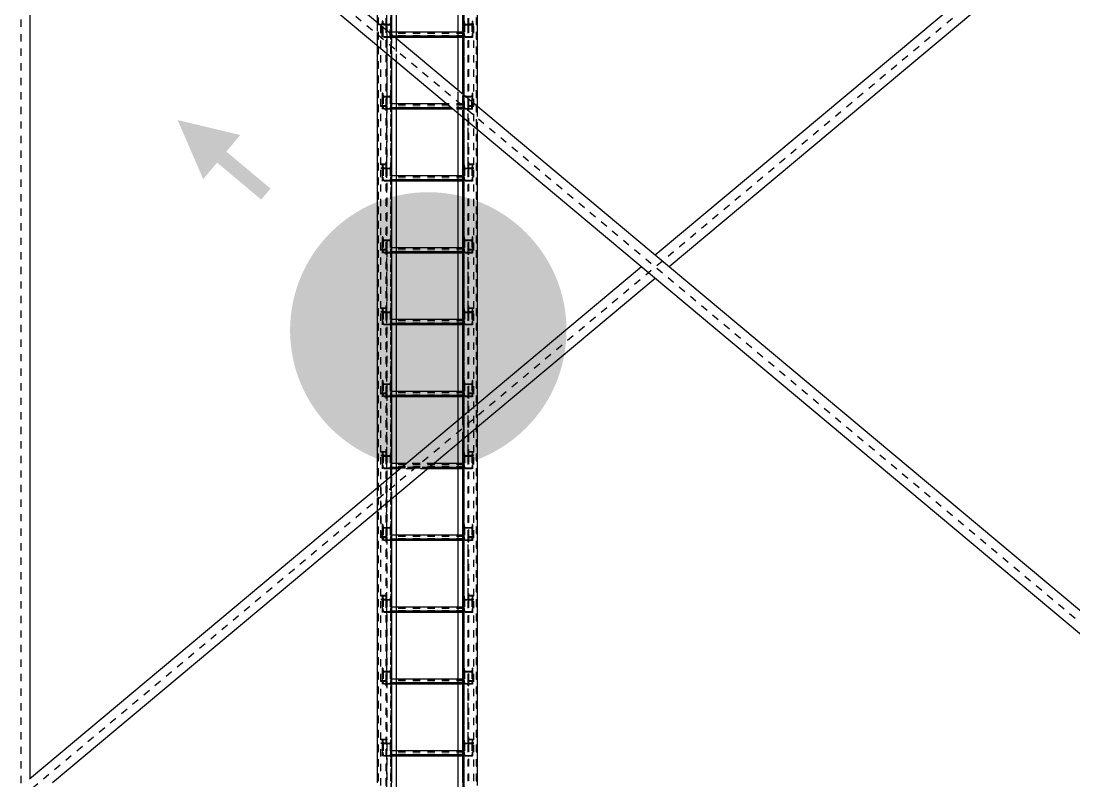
# Model space of a CAD drawing. Header units: millimetres. Extents: x 149919 to 150445, y 136651 to 136866.
# Drawn here: x 150242.78 to 150257.25, y 136808.9 to 136819.35 of the extents above; entities that cross this region are included whole.
import ezdxf

# ---------------------------------------------------------------- set-up
doc = ezdxf.new("R2010")
doc.units = ezdxf.units.MM
doc.header["$LTSCALE"] = 0.25
for name, pattern in [('CENTER', [50.8, 31.75, -6.35, 6.35, -6.35]), ('XKITLINE00', [0]), ('XKITLINE02', [4, 2, -2]), ('XKITLINE03', [6, 3, -1, 1, -1])]:
    doc.linetypes.add(name, pattern=pattern)
doc.layers.add('Parts', color=7, linetype='Continuous')

# ---------------------------------------------------------------- blocks, each defined once
blk = doc.blocks.new('çatıı')
at = {"color": 116, "linetype": 'XKITLINE02', "true_color": 0x136734}
for p, q in [((10604.9, 15753.3), (10604.9, 17453.8)), ((10605.4, 15752.4), (10605.5, 17452.7)), ((10586.3, 15752.4), (10586.3, 17435.7)), ((10587.1, 15752.4), (10587.2, 17434.8)), ((10587.7, 15753.3), (10587.7, 17436.9)), ((10605, 15740.3), (10605, 17383.3)), ((10612.5, 15796.2), (10612.5, 17383.3)), ((10697.5, 15810), (10697.5, 17383.3)), ((10705, 15740.3), (10705, 17383.3)), ((10605.8, 15740.5), (10605.8, 17383.1)), ((10612.5, 15743.2), (10612.5, 17380.3)), ((10704.1, 15740.5), (10704.1, 17383.1)), ((10704.5, 15752.4), (10704.5, 17382.2)), ((10705.1, 15753.3), (10705.1, 17382.8)), ((10722.3, 15753.3), (10722.3, 17382.8)), ((10722.8, 15752.4), (10722.8, 17382.2)), ((10723.7, 15807.1), (10723.7, 17332.6)), ((10704.1, 17311.5), (10704.1, 15740.5)), ((10697.5, 15743.2), (10697.5, 17310.1)), ((10705, 17309.2), (10705, 15740.3)), ((10598.2, 16892.4), (10598.2, 16978.5)), ((10599, 16892.4), (10599, 16979.2)), ((10711, 16892.4), (10711, 16979.2)), ((10711.8, 16892.4), (10711.8, 16978.5)), ((10586.3, 16864.2), (10586.3, 16895.9)), ((10598.2, 16893.8), (10591, 16893.8)), ((10591, 16888), (10591, 16893.8)), ((10599, 16893.3), (10591, 16893.3)), ((10593.7, 16898.1), (10593, 16898.1)), ((10593, 16898.1), (10593, 16892.7)), ((10593, 16880.5), (10593, 16898.1)), ((10605, 16892.7), (10593, 16892.7)), ((10593, 16875.8), (10593, 16892.7)), ((10593.7, 16898.1), (10594.1, 16893.4)), ((10593.7, 16881.2), (10593.7, 16898.1)), ((10604, 16893.4), (10594.1, 16893.4)), ((10594.1, 16876.5), (10594.1, 16893.4)), ((10599, 16898.2), (10598.2, 16898.2)), ((10598.2, 16881.9), (10598.2, 16898.2)), ((10599, 16892.4), (10598.2, 16892.4)), ((10599, 16781.5), (10599, 16898.2)), ((10604.3, 16898.1), (10604, 16893.4)), ((10604, 16876.5), (10604, 16893.4)), ((10605, 16898.1), (10604.3, 16898.1)), ((10604.3, 16898.1), (10604.3, 16881.2)), ((10605, 16898.1), (10605, 16892.7)), ((10605, 16878.3), (10605, 16898.1)), ((10605, 16875.8), (10605, 16892.7)), ((10705, 16898.1), (10705, 16881.2)), ((10705, 16898.1), (10705, 16892.7)), ((10705.7, 16898.1), (10705, 16898.1)), ((10705, 16892.7), (10705, 16875.8)), ((10717, 16892.7), (10705, 16892.7)), ((10705.7, 16898.1), (10705.7, 16881.2)), ((10705.7, 16898.1), (10706.1, 16893.4)), ((10706.1, 16893.4), (10706.1, 16876.5)), ((10715.9, 16893.4), (10706.1, 16893.4)), ((10711, 16781.5), (10711, 16898.2)), ((10711.8, 16898.2), (10711, 16898.2)), ((10719, 16893.3), (10711, 16893.3)), ((10711.8, 16892.4), (10711, 16892.4)), ((10711.8, 16781.9), (10711.8, 16898.2)), ((10719, 16893.8), (10711.8, 16893.8)), ((10716.3, 16898.1), (10715.9, 16893.4)), ((10715.9, 16893.4), (10715.9, 16876.5)), ((10716.3, 16898.1), (10716.3, 16881.2)), ((10717, 16898.1), (10716.3, 16898.1)), ((10717, 16898.1), (10717, 16881.2)), ((10717, 16898.1), (10717, 16892.7)), ((10717, 16892.7), (10717, 16875.8)), ((10719, 16781.5), (10719, 16893.8)), ((10591, 16781.5), (10591, 16888)), ((10593.7, 16881.2), (10593, 16881.2)), ((10594.1, 16876.5), (10593.7, 16881.2)), ((10598.2, 16781.9), (10598.2, 16881.9)), ((10599, 16881.3), (10599, 16781.5)), ((10604, 16876.5), (10604.3, 16881.2)), ((10605, 16881.2), (10604.3, 16881.2)), ((10605, 16875.8), (10605, 16883)), ((10612.5, 16883), (10605, 16883)), ((10705, 16882.9), (10605, 16882.9)), ((10705, 16881.3), (10605, 16881.3)), ((10705, 16881.2), (10605, 16881.2)), ((10705, 16878.1), (10605, 16878.1)), ((10612.5, 16877.6), (10605, 16877.6)), ((10606.3, 16847.4), (10606.3, 16879.2)), ((10705, 16883), (10697.5, 16883)), ((10705, 16877.6), (10697.5, 16877.6)), ((10705, 16875.8), (10705, 16883)), ((10705, 16881.2), (10705, 16875.8)), ((10705.7, 16881.2), (10705, 16881.2)), ((10705.7, 16881.2), (10706.1, 16876.5)), ((10716.3, 16881.2), (10715.9, 16876.5)), ((10717, 16881.2), (10716.3, 16881.2)), ((10717, 16881.2), (10717, 16875.8)), ((10605, 16875.8), (10593, 16875.8)), ((10604, 16876.5), (10594.1, 16876.5)), ((10705, 16876.6), (10605, 16876.6)), ((10612.5, 16875.8), (10605, 16875.8)), ((10612.5, 16842.2), (10612.5, 16874)), ((10705, 16875.8), (10697.5, 16875.8)), ((10717, 16875.8), (10705, 16875.8)), ((10715.9, 16876.5), (10706.1, 16876.5)), ((10593.7, 16799.2), (10593, 16799.2)), ((10593, 16799.2), (10593, 16793.8)), ((10593, 16799.2), (10593, 16782.4)), ((10605, 16793.8), (10593, 16793.8)), ((10593, 16793.8), (10593, 16776.9)), ((10593.7, 16799.2), (10594.1, 16794.5)), ((10593.7, 16799.2), (10593.7, 16782.4)), ((10604, 16794.5), (10594.1, 16794.5)), ((10594.1, 16794.5), (10594.1, 16777.6)), ((10604.3, 16799.2), (10604, 16794.5)), ((10604, 16794.5), (10604, 16777.6)), ((10605, 16799.2), (10604.3, 16799.2)), ((10604.3, 16799.2), (10604.3, 16782.4)), ((10605, 16799.2), (10605, 16793.8)), ((10605, 16799.2), (10605, 16782.4)), ((10605, 16793.8), (10605, 16776.9)), ((10697.5, 16771), (10697.5, 16802.8)), ((10703.7, 16765.9), (10703.7, 16797.6)), ((10705, 16776.9), (10705, 16799.2)), ((10705, 16782.4), (10705, 16799.2)), ((10705.7, 16799.2), (10705, 16799.2)), ((10717, 16793.8), (10705, 16793.8)), ((10705.7, 16782.4), (10705.7, 16799.2)), ((10706.1, 16794.5), (10705.7, 16799.2)), ((10706.1, 16777.6), (10706.1, 16794.5)), ((10715.9, 16794.5), (10706.1, 16794.5)), ((10716.3, 16799.2), (10715.9, 16794.5)), ((10715.9, 16777.6), (10715.9, 16794.5)), ((10716.3, 16782.4), (10716.3, 16799.2)), ((10717, 16799.2), (10716.3, 16799.2)), ((10717, 16799.2), (10717, 16784.5)), ((10717, 16799.2), (10717, 16793.8)), ((10717, 16776.9), (10717, 16793.8)), ((10598.2, 16781.9), (10591, 16781.9)), ((10599, 16781.5), (10591, 16781.5)), ((10591, 16700.6), (10591, 16781.5)), ((10599, 16781.5), (10591, 16781.5)), ((10598.2, 16780.8), (10591, 16780.8)), ((10593.7, 16782.4), (10593, 16782.4)), ((10593, 16782.4), (10593, 16776.9)), ((10605, 16776.9), (10593, 16776.9)), ((10593.7, 16782.4), (10594.1, 16777.6)), ((10604, 16777.6), (10594.1, 16777.6)), ((10599, 16786.4), (10598.2, 16786.4)), ((10598.2, 16694.7), (10598.2, 16780.8)), ((10599, 16694.7), (10599, 16781.5)), ((10604.3, 16782.4), (10604, 16777.6)), ((10605, 16782.4), (10604.3, 16782.4)), ((10605, 16776.9), (10605, 16784.2)), ((10612.5, 16784.2), (10605, 16784.2)), ((10705, 16784.1), (10605, 16784.1)), ((10705, 16782.5), (10605, 16782.5)), ((10605, 16782.4), (10605, 16776.9)), ((10705, 16782.4), (10605, 16782.4)), ((10705, 16779.3), (10605, 16779.3)), ((10612.5, 16778.7), (10605, 16778.7)), ((10705, 16777.8), (10605, 16777.8)), ((10612.5, 16776.9), (10605, 16776.9)), ((10705, 16784.2), (10681.8, 16784.2)), ((10705, 16778.7), (10688.3, 16778.7)), ((10705, 16776.9), (10690.5, 16776.9)), ((10705, 16776.9), (10705, 16784.2)), ((10705, 16776.9), (10705, 16782.4)), ((10705.7, 16782.4), (10705, 16782.4)), ((10717, 16776.9), (10705, 16776.9)), ((10705.7, 16782.4), (10706.1, 16777.6)), ((10715.9, 16777.6), (10706.1, 16777.6)), ((10711.8, 16786.4), (10711, 16786.4)), ((10719, 16781.5), (10711, 16781.5)), ((10711, 16694.7), (10711, 16781.5)), ((10719, 16781.5), (10711, 16781.5)), ((10719, 16781.9), (10711.8, 16781.9)), ((10711.8, 16694.7), (10711.8, 16780.8)), ((10719, 16780.8), (10711.8, 16780.8)), ((10715.9, 16777.6), (10716.3, 16782.4)), ((10717, 16782.4), (10716.3, 16782.4)), ((10717, 16776.9), (10717, 16784.5)), ((10719, 16700.6), (10719, 16781.5)), ((10723.7, 16749.1), (10723.7, 16780.9)), ((10599, 16774.9), (10598.2, 16774.9)), ((10711.8, 16774.9), (10711, 16774.9)), ((10599, 16701.3), (10591, 16701.3)), ((10598.2, 16700.6), (10591, 16700.6)), ((10598.2, 16696.1), (10591, 16696.1)), ((10591, 16583.7), (10591, 16696.1)), ((10599, 16695.6), (10591, 16695.6)), ((10593.7, 16700.4), (10593, 16700.4)), ((10593, 16700.4), (10593, 16694.9)), ((10593, 16700.4), (10593, 16683.5)), ((10605, 16694.9), (10593, 16694.9)), ((10593, 16694.9), (10593, 16678.1)), ((10593.7, 16700.4), (10594.1, 16695.6)), ((10593.7, 16700.4), (10593.7, 16683.5)), ((10604, 16695.6), (10594.1, 16695.6)), ((10594.1, 16695.6), (10594.1, 16678.8)), ((10599, 16700.5), (10598.2, 16700.5)), ((10598.2, 16584.2), (10598.2, 16700.5)), ((10599, 16694.7), (10598.2, 16694.7)), ((10599, 16583.7), (10599, 16700.5)), ((10604.3, 16700.4), (10604, 16695.6)), ((10604, 16695.6), (10604, 16678.8)), ((10605, 16700.4), (10604.3, 16700.4)), ((10604.3, 16700.4), (10604.3, 16683.5)), ((10605, 16700.4), (10605, 16694.9)), ((10605, 16700.4), (10605, 16683.5)), ((10605, 16694.9), (10605, 16678.1)), ((10705, 16700.4), (10705, 16683.5)), ((10705, 16700.4), (10705, 16694.9)), ((10705.7, 16700.4), (10705, 16700.4)), ((10705, 16694.9), (10705, 16678.1)), ((10717, 16694.9), (10705, 16694.9)), ((10705.7, 16700.4), (10705.7, 16683.5)), ((10705.7, 16700.4), (10706.1, 16695.6)), ((10706.1, 16695.6), (10706.1, 16678.8)), ((10715.9, 16695.6), (10706.1, 16695.6)), ((10719, 16701.3), (10711, 16701.3)), ((10711, 16583.7), (10711, 16700.5)), ((10711.8, 16700.5), (10711, 16700.5)), ((10719, 16695.6), (10711, 16695.6)), ((10711.8, 16694.7), (10711, 16694.7)), ((10719, 16700.6), (10711.8, 16700.6)), ((10711.8, 16584.2), (10711.8, 16700.5)), ((10719, 16696.1), (10711.8, 16696.1)), ((10716.3, 16700.4), (10715.9, 16695.6)), ((10715.9, 16695.6), (10715.9, 16678.8)), ((10716.3, 16700.4), (10716.3, 16683.5)), ((10717, 16700.4), (10716.3, 16700.4)), ((10717, 16700.4), (10717, 16683.5)), ((10717, 16700.4), (10717, 16694.9)), ((10717, 16694.9), (10717, 16678.1)), ((10719, 16583.7), (10719, 16696.1)), ((10593.7, 16683.5), (10593, 16683.5)), ((10593, 16683.5), (10593, 16678.1)), ((10605, 16678.1), (10593, 16678.1)), ((10593.7, 16683.5), (10594.1, 16678.8)), ((10604, 16678.8), (10594.1, 16678.8)), ((10604.3, 16683.5), (10604, 16678.8)), ((10605, 16683.5), (10604.3, 16683.5)), ((10605, 16678.1), (10605, 16685.3)), ((10612.5, 16685.3), (10605, 16685.3)), ((10705, 16685.2), (10605, 16685.2)), ((10705, 16683.6), (10605, 16683.6)), ((10605, 16683.5), (10605, 16678.1)), ((10705, 16683.5), (10605, 16683.5)), ((10705, 16680.4), (10605, 16680.4)), ((10612.5, 16679.9), (10605, 16679.9)), ((10705, 16678.9), (10605, 16678.9)), ((10612.5, 16678.1), (10605, 16678.1)), ((10705, 16685.3), (10697.5, 16685.3)), ((10705, 16679.9), (10697.5, 16679.9)), ((10705, 16678.1), (10697.5, 16678.1)), ((10705, 16678.1), (10705, 16685.3)), ((10705, 16683.5), (10705, 16678.1)), ((10705.7, 16683.5), (10705, 16683.5)), ((10717, 16678.1), (10705, 16678.1)), ((10705.7, 16683.5), (10706.1, 16678.8)), ((10715.9, 16678.8), (10706.1, 16678.8)), ((10716.3, 16683.5), (10715.9, 16678.8)), ((10717, 16683.5), (10716.3, 16683.5)), ((10717, 16683.5), (10717, 16678.1)), ((10593.7, 16601.5), (10593, 16601.5)), ((10593, 16601.5), (10593, 16596.1)), ((10593, 16601.5), (10593, 16584.6)), ((10605, 16596.1), (10593, 16596.1)), ((10593, 16596.1), (10593, 16579.2)), ((10593.7, 16601.5), (10594.1, 16596.8)), ((10593.7, 16601.5), (10593.7, 16584.6)), ((10604, 16596.8), (10594.1, 16596.8)), ((10594.1, 16596.8), (10594.1, 16579.9)), ((10599, 16588.6), (10598.2, 16588.6)), ((10604.3, 16601.5), (10604, 16596.8)), ((10604, 16596.8), (10604, 16579.9)), ((10605, 16601.5), (10604.3, 16601.5)), ((10604.3, 16601.5), (10604.3, 16584.6)), ((10605, 16601.5), (10605, 16596.1)), ((10605, 16601.5), (10605, 16584.6)), ((10605, 16596.1), (10605, 16579.2)), ((10705, 16601.5), (10705, 16584.6)), ((10705, 16601.5), (10705, 16596.1)), ((10705.7, 16601.5), (10705, 16601.5)), ((10705, 16596.1), (10705, 16579.2)), ((10717, 16596.1), (10705, 16596.1)), ((10705.7, 16601.5), (10705.7, 16584.6)), ((10705.7, 16601.5), (10706.1, 16596.8)), ((10706.1, 16596.8), (10706.1, 16579.9)), ((10715.9, 16596.8), (10706.1, 16596.8)), ((10711.8, 16588.6), (10711, 16588.6)), ((10716.3, 16601.5), (10715.9, 16596.8)), ((10715.9, 16596.8), (10715.9, 16579.9)), ((10716.3, 16601.5), (10716.3, 16584.6)), ((10717, 16601.5), (10716.3, 16601.5)), ((10717, 16601.5), (10717, 16584.6)), ((10717, 16601.5), (10717, 16596.1)), ((10717, 16596.1), (10717, 16579.2)), ((10598.2, 16584.2), (10591, 16584.2)), ((10599, 16583.7), (10591, 16583.7)), ((10591, 16502.9), (10591, 16583.7)), ((10599, 16583.7), (10591, 16583.7)), ((10598.2, 16583.1), (10591, 16583.1)), ((10593.7, 16584.6), (10593, 16584.6)), ((10593, 16584.6), (10593, 16579.2)), ((10605, 16579.2), (10593, 16579.2)), ((10593.7, 16584.6), (10594.1, 16579.9)), ((10604, 16579.9), (10594.1, 16579.9)), ((10598.2, 16497), (10598.2, 16583.1)), ((10599, 16577.2), (10598.2, 16577.2)), ((10599, 16497), (10599, 16583.7)), ((10604.3, 16584.6), (10604, 16579.9)), ((10605, 16584.6), (10604.3, 16584.6)), ((10605, 16579.2), (10605, 16586.5)), ((10612.5, 16586.5), (10605, 16586.5)), ((10705, 16586.4), (10605, 16586.4)), ((10705, 16584.7), (10605, 16584.7)), ((10605, 16584.6), (10605, 16579.2)), ((10705, 16584.6), (10605, 16584.6)), ((10705, 16581.5), (10605, 16581.5)), ((10612.5, 16581), (10605, 16581)), ((10705, 16580.1), (10605, 16580.1)), ((10612.5, 16579.2), (10605, 16579.2)), ((10705, 16586.5), (10697.5, 16586.5)), ((10705, 16581), (10697.5, 16581)), ((10705, 16579.2), (10697.5, 16579.2)), ((10705, 16579.2), (10705, 16586.5)), ((10705, 16584.6), (10705, 16579.2)), ((10705.7, 16584.6), (10705, 16584.6)), ((10717, 16579.2), (10705, 16579.2)), ((10705.7, 16584.6), (10706.1, 16579.9)), ((10715.9, 16579.9), (10706.1, 16579.9)), ((10711, 16497), (10711, 16583.7)), ((10719, 16583.7), (10711, 16583.7)), ((10719, 16583.7), (10711, 16583.7)), ((10711.8, 16577.2), (10711, 16577.2)), ((10719, 16584.2), (10711.8, 16584.2)), ((10711.8, 16497), (10711.8, 16583.1)), ((10719, 16583.1), (10711.8, 16583.1)), ((10716.3, 16584.6), (10715.9, 16579.9)), ((10717, 16584.6), (10716.3, 16584.6)), ((10717, 16584.6), (10717, 16579.2)), ((10719, 16502.9), (10719, 16583.7)), ((10599, 16503.6), (10591, 16503.6)), ((10598.2, 16502.9), (10591, 16502.9)), ((10593.7, 16502.7), (10593, 16502.7)), ((10593, 16502.7), (10593, 16497.2)), ((10593, 16502.7), (10593, 16485.8)), ((10593.7, 16502.7), (10594.1, 16497.9)), ((10593.7, 16502.7), (10593.7, 16485.8)), ((10599, 16502.8), (10598.2, 16502.8)), ((10598.2, 16386.5), (10598.2, 16502.8)), ((10599, 16386), (10599, 16502.8)), ((10604.3, 16502.7), (10604, 16497.9)), ((10605, 16502.7), (10604.3, 16502.7)), ((10604.3, 16502.7), (10604.3, 16485.8)), ((10605, 16502.7), (10605, 16497.2)), ((10605, 16502.7), (10605, 16485.8)), ((10705, 16502.7), (10705, 16485.8)), ((10705, 16502.7), (10705, 16497.2)), ((10705.7, 16502.7), (10705, 16502.7)), ((10705.7, 16502.7), (10705.7, 16485.8)), ((10705.7, 16502.7), (10706.1, 16497.9)), ((10719, 16503.6), (10711, 16503.6)), ((10711, 16386), (10711, 16502.8)), ((10711.8, 16502.8), (10711, 16502.8)), ((10719, 16502.9), (10711.8, 16502.9)), ((10711.8, 16386.5), (10711.8, 16502.8)), ((10716.3, 16502.7), (10715.9, 16497.9)), ((10716.3, 16502.7), (10716.3, 16485.8)), ((10717, 16502.7), (10716.3, 16502.7)), ((10717, 16502.7), (10717, 16485.8)), ((10717, 16502.7), (10717, 16497.2)), ((10598.2, 16498.3), (10591, 16498.3)), ((10591, 16386), (10591, 16498.3)), ((10599, 16497.8), (10591, 16497.8)), ((10605, 16497.2), (10593, 16497.2)), ((10593, 16497.2), (10593, 16480.4)), ((10604, 16497.9), (10594.1, 16497.9)), ((10594.1, 16497.9), (10594.1, 16481)), ((10599, 16497), (10598.2, 16497)), ((10604, 16497.9), (10604, 16481)), ((10605, 16497.2), (10605, 16480.4)), ((10605, 16480.4), (10605, 16487.6)), ((10612.5, 16487.6), (10605, 16487.6)), ((10705, 16487.5), (10605, 16487.5)), ((10705, 16485.9), (10605, 16485.9)), ((10705, 16487.6), (10697.5, 16487.6)), ((10705, 16497.2), (10705, 16480.4)), ((10717, 16497.2), (10705, 16497.2)), ((10705, 16480.4), (10705, 16487.6)), ((10706.1, 16497.9), (10706.1, 16481)), ((10715.9, 16497.9), (10706.1, 16497.9)), ((10719, 16497.8), (10711, 16497.8)), ((10711.8, 16497), (10711, 16497)), ((10719, 16498.3), (10711.8, 16498.3)), ((10715.9, 16497.9), (10715.9, 16481)), ((10717, 16497.2), (10717, 16480.4)), ((10719, 16386), (10719, 16498.3)), ((10593.7, 16485.8), (10593, 16485.8)), ((10593, 16485.8), (10593, 16480.4)), ((10605, 16480.4), (10593, 16480.4)), ((10593.7, 16485.8), (10594.1, 16481)), ((10604, 16481), (10594.1, 16481)), ((10604.3, 16485.8), (10604, 16481)), ((10605, 16485.8), (10604.3, 16485.8)), ((10605, 16485.8), (10605, 16480.4)), ((10705, 16485.8), (10605, 16485.8)), ((10705, 16482.7), (10605, 16482.7)), ((10612.5, 16482.2), (10605, 16482.2)), ((10705, 16481.2), (10605, 16481.2)), ((10612.5, 16480.4), (10605, 16480.4)), ((10705, 16482.2), (10697.5, 16482.2)), ((10705, 16480.4), (10697.5, 16480.4)), ((10705, 16485.8), (10705, 16480.4)), ((10705.7, 16485.8), (10705, 16485.8)), ((10717, 16480.4), (10705, 16480.4)), ((10705.7, 16485.8), (10706.1, 16481)), ((10715.9, 16481), (10706.1, 16481)), ((10716.3, 16485.8), (10715.9, 16481)), ((10717, 16485.8), (10716.3, 16485.8)), ((10717, 16485.8), (10717, 16480.4)), ((10593.7, 16403.8), (10593, 16403.8)), ((10593, 16403.8), (10593, 16398.4)), ((10593, 16403.8), (10593, 16386.9)), ((10593.7, 16403.8), (10594.1, 16399.1)), ((10593.7, 16403.8), (10593.7, 16386.9)), ((10604, 16399.1), (10594.1, 16399.1)), ((10594.1, 16399.1), (10594.1, 16382.2)), ((10604.3, 16403.8), (10604, 16399.1)), ((10604, 16399.1), (10604, 16382.2)), ((10605, 16403.8), (10604.3, 16403.8)), ((10604.3, 16403.8), (10604.3, 16386.9)), ((10605, 16403.8), (10605, 16398.4)), ((10605, 16403.8), (10605, 16386.9)), ((10705, 16403.8), (10705, 16386.9)), ((10705, 16403.8), (10705, 16398.4)), ((10705.7, 16403.8), (10705, 16403.8)), ((10705.7, 16403.8), (10705.7, 16386.9)), ((10705.7, 16403.8), (10706.1, 16399.1)), ((10706.1, 16399.1), (10706.1, 16382.2)), ((10715.9, 16399.1), (10706.1, 16399.1)), ((10716.3, 16403.8), (10715.9, 16399.1)), ((10715.9, 16399.1), (10715.9, 16382.2)), ((10716.3, 16403.8), (10716.3, 16386.9)), ((10717, 16403.8), (10716.3, 16403.8)), ((10717, 16403.8), (10717, 16386.9)), ((10717, 16403.8), (10717, 16398.4)), ((10598.2, 16386.5), (10591, 16386.5)), ((10591, 16305.2), (10591, 16386)), ((10599, 16386), (10591, 16386)), ((10599, 16386), (10591, 16386)), ((10598.2, 16385.4), (10591, 16385.4)), ((10605, 16398.4), (10593, 16398.4)), ((10593, 16398.4), (10593, 16381.5)), ((10593.7, 16386.9), (10593, 16386.9)), ((10593, 16386.9), (10593, 16381.5)), ((10593.7, 16386.9), (10594.1, 16382.2)), ((10599, 16390.9), (10598.2, 16390.9)), ((10598.2, 16299.3), (10598.2, 16385.4)), ((10599, 16299.3), (10599, 16386)), ((10604.3, 16386.9), (10604, 16382.2)), ((10605, 16386.9), (10604.3, 16386.9)), ((10605, 16398.4), (10605, 16381.5)), ((10605, 16381.5), (10605, 16388.7)), ((10612.5, 16388.7), (10605, 16388.7)), ((10705, 16388.6), (10605, 16388.6)), ((10705, 16387), (10605, 16387)), ((10605, 16386.9), (10605, 16381.5)), ((10705, 16386.9), (10605, 16386.9)), ((10705, 16388.7), (10697.5, 16388.7)), ((10705, 16398.4), (10705, 16381.5)), ((10717, 16398.4), (10705, 16398.4)), ((10705, 16381.5), (10705, 16388.7)), ((10705, 16386.9), (10705, 16381.5)), ((10705.7, 16386.9), (10705, 16386.9)), ((10705.7, 16386.9), (10706.1, 16382.2)), ((10711.8, 16390.9), (10711, 16390.9)), ((10711, 16299.3), (10711, 16386)), ((10719, 16386), (10711, 16386)), ((10719, 16386), (10711, 16386)), ((10719, 16386.5), (10711.8, 16386.5)), ((10711.8, 16299.3), (10711.8, 16385.4)), ((10719, 16385.4), (10711.8, 16385.4)), ((10716.3, 16386.9), (10715.9, 16382.2)), ((10717, 16386.9), (10716.3, 16386.9)), ((10717, 16398.4), (10717, 16381.5)), ((10717, 16386.9), (10717, 16381.5)), ((10719, 16305.2), (10719, 16386)), ((10605, 16381.5), (10593, 16381.5)), ((10604, 16382.2), (10594.1, 16382.2)), ((10599, 16379.4), (10598.2, 16379.4)), ((10705, 16383.8), (10605, 16383.8)), ((10612.5, 16383.3), (10605, 16383.3)), ((10705, 16382.3), (10605, 16382.3)), ((10612.5, 16381.5), (10605, 16381.5)), ((10705, 16383.3), (10697.5, 16383.3)), ((10705, 16381.5), (10697.5, 16381.5)), ((10717, 16381.5), (10705, 16381.5)), ((10715.9, 16382.2), (10706.1, 16382.2)), ((10711.8, 16379.4), (10711, 16379.4)), ((10723.7, 16339.7), (10723.7, 16371.4)), ((10697.5, 16317.7), (10697.5, 16349.5)), ((10703.7, 16322.9), (10703.7, 16354.7)), ((10599, 16305.9), (10591, 16305.9)), ((10598.2, 16305.2), (10591, 16305.2)), ((10598.2, 16300.6), (10591, 16300.6)), ((10591, 16188.3), (10591, 16300.6)), ((10599, 16300.1), (10591, 16300.1)), ((10593.7, 16305), (10593, 16305)), ((10593, 16305), (10593, 16299.5)), ((10593, 16305), (10593, 16288.1)), ((10605, 16299.5), (10593, 16299.5)), ((10593, 16299.5), (10593, 16282.6)), ((10593.7, 16305), (10594.1, 16300.2)), ((10593.7, 16305), (10593.7, 16288.1)), ((10604, 16300.2), (10594.1, 16300.2)), ((10594.1, 16300.2), (10594.1, 16283.3)), ((10599, 16305), (10598.2, 16305)), ((10598.2, 16188.8), (10598.2, 16305)), ((10599, 16299.3), (10598.2, 16299.3)), ((10599, 16263), (10599, 16305)), ((10604.3, 16305), (10604, 16300.2)), ((10604, 16300.2), (10604, 16283.3)), ((10605, 16305), (10604.3, 16305)), ((10604.3, 16305), (10604.3, 16288.1)), ((10605, 16305), (10605, 16299.5)), ((10605, 16305), (10605, 16288.1)), ((10605, 16299.5), (10605, 16282.6)), ((10705, 16305), (10705, 16288.1)), ((10705, 16305), (10705, 16299.5)), ((10705.7, 16305), (10705, 16305)), ((10705, 16299.5), (10705, 16282.6)), ((10717, 16299.5), (10705, 16299.5)), ((10705.7, 16305), (10705.7, 16288.1)), ((10705.7, 16305), (10706.1, 16300.2)), ((10706.1, 16300.2), (10706.1, 16283.3)), ((10715.9, 16300.2), (10706.1, 16300.2)), ((10719, 16305.9), (10711, 16305.9)), ((10711, 16188.3), (10711, 16305)), ((10711.8, 16305), (10711, 16305)), ((10719, 16300.1), (10711, 16300.1)), ((10711.8, 16299.3), (10711, 16299.3)), ((10719, 16305.2), (10711.8, 16305.2)), ((10711.8, 16188.8), (10711.8, 16305)), ((10719, 16300.6), (10711.8, 16300.6)), ((10716.3, 16305), (10715.9, 16300.2)), ((10715.9, 16300.2), (10715.9, 16283.3)), ((10716.3, 16305), (10716.3, 16288.1)), ((10717, 16305), (10716.3, 16305)), ((10717, 16305), (10717, 16288.1)), ((10717, 16305), (10717, 16299.5)), ((10717, 16299.5), (10717, 16282.6)), ((10719, 16188.3), (10719, 16300.6)), ((10593.7, 16288.1), (10593, 16288.1)), ((10593, 16288.1), (10593, 16282.6)), ((10593.7, 16288.1), (10594.1, 16283.3)), ((10604, 16283.3), (10594.1, 16283.3)), ((10604.3, 16288.1), (10604, 16283.3)), ((10605, 16288.1), (10604.3, 16288.1)), ((10605, 16282.6), (10605, 16289.9)), ((10612.5, 16289.9), (10605, 16289.9)), ((10705, 16289.8), (10605, 16289.8)), ((10705, 16288.2), (10605, 16288.2)), ((10705, 16288.1), (10605, 16288.1)), ((10605, 16288.1), (10605, 16282.6)), ((10705, 16285), (10605, 16285)), ((10612.5, 16284.4), (10605, 16284.4)), ((10705, 16283.5), (10605, 16283.5)), ((10657.8, 16284.4), (10619.8, 16284.4)), ((10664.2, 16289.9), (10626.3, 16289.9)), ((10705, 16289.9), (10697.5, 16289.9)), ((10705, 16284.4), (10697.5, 16284.4)), ((10705, 16282.6), (10705, 16289.9)), ((10705, 16288.1), (10705, 16282.6)), ((10705.7, 16288.1), (10705, 16288.1)), ((10705.7, 16288.1), (10706.1, 16283.3)), ((10715.9, 16283.3), (10706.1, 16283.3)), ((10716.3, 16288.1), (10715.9, 16283.3)), ((10717, 16288.1), (10716.3, 16288.1)), ((10717, 16288.1), (10717, 16282.6)), ((10605, 16282.6), (10593, 16282.6)), ((10612.5, 16282.6), (10605, 16282.6)), ((10606.3, 16241.4), (10606.3, 16273.1)), ((10612.5, 16246.5), (10612.5, 16278.3)), ((10655.6, 16282.6), (10617.6, 16282.6)), ((10705, 16282.6), (10697.5, 16282.6)), ((10717, 16282.6), (10705, 16282.6)), ((10586.3, 16224.6), (10586.3, 16256.4)), ((10591, 16256.3), (10591, 16188.8)), ((10598.2, 16262.4), (10598.2, 16193.2)), ((10599, 16188.3), (10599, 16263)), ((10593.7, 16206.1), (10593, 16206.1)), ((10593, 16206.1), (10593, 16200.7)), ((10593, 16206.1), (10593, 16189.2)), ((10605, 16200.7), (10593, 16200.7)), ((10593, 16200.7), (10593, 16183.8)), ((10593.7, 16206.1), (10594.1, 16201.4)), ((10593.7, 16206.1), (10593.7, 16189.2)), ((10604, 16201.4), (10594.1, 16201.4)), ((10594.1, 16201.4), (10594.1, 16184.5)), ((10604.3, 16206.1), (10604, 16201.4)), ((10604, 16201.4), (10604, 16184.5)), ((10605, 16206.1), (10604.3, 16206.1)), ((10604.3, 16206.1), (10604.3, 16189.2)), ((10605, 16206.1), (10605, 16200.7)), ((10605, 16206.1), (10605, 16189.2)), ((10605, 16200.7), (10605, 16183.8)), ((10705, 16206.1), (10705, 16189.2)), ((10705, 16206.1), (10705, 16200.7)), ((10705.7, 16206.1), (10705, 16206.1)), ((10705, 16200.7), (10705, 16183.8)), ((10717, 16200.7), (10705, 16200.7)), ((10705.7, 16206.1), (10705.7, 16189.2)), ((10705.7, 16206.1), (10706.1, 16201.4)), ((10706.1, 16201.4), (10706.1, 16184.5)), ((10715.9, 16201.4), (10706.1, 16201.4)), ((10716.3, 16206.1), (10715.9, 16201.4)), ((10715.9, 16201.4), (10715.9, 16184.5)), ((10716.3, 16206.1), (10716.3, 16189.2)), ((10717, 16206.1), (10716.3, 16206.1)), ((10717, 16206.1), (10717, 16189.2)), ((10717, 16206.1), (10717, 16200.7)), ((10717, 16200.7), (10717, 16183.8)), ((10598.2, 16188.8), (10591, 16188.8)), ((10591, 16107.5), (10591, 16188.3)), ((10599, 16188.3), (10591, 16188.3)), ((10599, 16188.3), (10591, 16188.3)), ((10598.2, 16187.6), (10591, 16187.6)), ((10593.7, 16189.2), (10593, 16189.2)), ((10593, 16189.2), (10593, 16183.8)), ((10605, 16183.8), (10593, 16183.8)), ((10593.7, 16189.2), (10594.1, 16184.5)), ((10604, 16184.5), (10594.1, 16184.5)), ((10599, 16193.2), (10598.2, 16193.2)), ((10598.2, 16101.6), (10598.2, 16187.6)), ((10599, 16101.6), (10599, 16188.3)), ((10604.3, 16189.2), (10604, 16184.5)), ((10605, 16189.2), (10604.3, 16189.2)), ((10605, 16183.8), (10605, 16191)), ((10612.5, 16191), (10605, 16191)), ((10705, 16190.9), (10605, 16190.9)), ((10705, 16189.3), (10605, 16189.3)), ((10705, 16189.2), (10605, 16189.2)), ((10605, 16189.2), (10605, 16183.8)), ((10705, 16186.1), (10605, 16186.1)), ((10612.5, 16185.6), (10605, 16185.6)), ((10705, 16184.6), (10605, 16184.6)), ((10612.5, 16183.8), (10605, 16183.8)), ((10705, 16191), (10697.5, 16191)), ((10705, 16185.6), (10697.5, 16185.6)), ((10705, 16183.8), (10697.5, 16183.8)), ((10705, 16183.8), (10705, 16191)), ((10705, 16189.2), (10705, 16183.8)), ((10705.7, 16189.2), (10705, 16189.2)), ((10717, 16183.8), (10705, 16183.8)), ((10705.7, 16189.2), (10706.1, 16184.5)), ((10715.9, 16184.5), (10706.1, 16184.5)), ((10711.8, 16193.2), (10711, 16193.2)), ((10711, 16101.6), (10711, 16188.3)), ((10719, 16188.3), (10711, 16188.3)), ((10719, 16188.3), (10711, 16188.3)), ((10719, 16188.8), (10711.8, 16188.8)), ((10711.8, 16101.6), (10711.8, 16187.6)), ((10719, 16187.6), (10711.8, 16187.6)), ((10716.3, 16189.2), (10715.9, 16184.5)), ((10717, 16189.2), (10716.3, 16189.2)), ((10717, 16189.2), (10717, 16183.8)), ((10719, 16107.5), (10719, 16188.3)), ((10599, 16181.7), (10598.2, 16181.7)), ((10711.8, 16181.7), (10711, 16181.7)), ((10599, 16108.2), (10591, 16108.2)), ((10598.2, 16107.5), (10591, 16107.5)), ((10598.2, 16102.9), (10591, 16102.9)), ((10591, 15990.6), (10591, 16102.9)), ((10599, 16102.4), (10591, 16102.4)), ((10593.7, 16107.2), (10593, 16107.2)), ((10593, 16107.2), (10593, 16101.8)), ((10593, 16107.2), (10593, 16090.4)), ((10605, 16101.8), (10593, 16101.8)), ((10593, 16101.8), (10593, 16084.9)), ((10593.7, 16107.2), (10594.1, 16102.5)), ((10593.7, 16107.2), (10593.7, 16090.4)), ((10604, 16102.5), (10594.1, 16102.5)), ((10594.1, 16102.5), (10594.1, 16085.6)), ((10599, 16107.3), (10598.2, 16107.3)), ((10598.2, 15991.1), (10598.2, 16107.3)), ((10599, 16101.6), (10598.2, 16101.6)), ((10599, 15990.6), (10599, 16107.3)), ((10604.3, 16107.2), (10604, 16102.5)), ((10604, 16102.5), (10604, 16085.6)), ((10605, 16107.2), (10604.3, 16107.2)), ((10604.3, 16107.2), (10604.3, 16090.4)), ((10605, 16107.2), (10605, 16101.8)), ((10605, 16107.2), (10605, 16090.4)), ((10605, 16101.8), (10605, 16084.9)), ((10705, 16107.2), (10705, 16090.4)), ((10705, 16107.2), (10705, 16101.8)), ((10705.7, 16107.2), (10705, 16107.2)), ((10705, 16101.8), (10705, 16084.9)), ((10717, 16101.8), (10705, 16101.8)), ((10705.7, 16107.2), (10705.7, 16090.4)), ((10705.7, 16107.2), (10706.1, 16102.5)), ((10706.1, 16102.5), (10706.1, 16085.6)), ((10715.9, 16102.5), (10706.1, 16102.5)), ((10719, 16108.2), (10711, 16108.2)), ((10711, 15990.6), (10711, 16107.3)), ((10711.8, 16107.3), (10711, 16107.3)), ((10719, 16102.4), (10711, 16102.4)), ((10711.8, 16101.6), (10711, 16101.6)), ((10719, 16107.5), (10711.8, 16107.5)), ((10711.8, 15991.1), (10711.8, 16107.3)), ((10719, 16102.9), (10711.8, 16102.9)), ((10716.3, 16107.2), (10715.9, 16102.5)), ((10715.9, 16102.5), (10715.9, 16085.6)), ((10716.3, 16107.2), (10716.3, 16090.4)), ((10717, 16107.2), (10716.3, 16107.2)), ((10717, 16107.2), (10717, 16090.4)), ((10717, 16107.2), (10717, 16101.8)), ((10717, 16101.8), (10717, 16084.9)), ((10719, 15990.6), (10719, 16102.9)), ((10593.7, 16090.4), (10593, 16090.4)), ((10593, 16090.4), (10593, 16084.9)), ((10605, 16084.9), (10593, 16084.9)), ((10593.7, 16090.4), (10594.1, 16085.6)), ((10604, 16085.6), (10594.1, 16085.6)), ((10604.3, 16090.4), (10604, 16085.6)), ((10605, 16090.4), (10604.3, 16090.4)), ((10605, 16084.9), (10605, 16092.2)), ((10612.5, 16092.2), (10605, 16092.2)), ((10705, 16092.1), (10605, 16092.1)), ((10705, 16090.5), (10605, 16090.5)), ((10705, 16090.4), (10605, 16090.4)), ((10605, 16090.4), (10605, 16084.9)), ((10705, 16087.3), (10605, 16087.3)), ((10612.5, 16086.7), (10605, 16086.7)), ((10705, 16085.8), (10605, 16085.8)), ((10612.5, 16084.9), (10605, 16084.9)), ((10705, 16092.2), (10697.5, 16092.2)), ((10705, 16086.7), (10697.5, 16086.7)), ((10705, 16084.9), (10697.5, 16084.9)), ((10705, 16084.9), (10705, 16092.2)), ((10705, 16090.4), (10705, 16084.9)), ((10705.7, 16090.4), (10705, 16090.4)), ((10717, 16084.9), (10705, 16084.9)), ((10705.7, 16090.4), (10706.1, 16085.6)), ((10715.9, 16085.6), (10706.1, 16085.6)), ((10716.3, 16090.4), (10715.9, 16085.6)), ((10717, 16090.4), (10716.3, 16090.4)), ((10717, 16090.4), (10717, 16084.9)), ((10593.7, 16008.4), (10593, 16008.4)), ((10593, 16008.4), (10593, 16002.9)), ((10593, 16008.4), (10593, 15991.5)), ((10593.7, 16008.4), (10594.1, 16003.6)), ((10593.7, 16008.4), (10593.7, 15991.5)), ((10604.3, 16008.4), (10604, 16003.6)), ((10605, 16008.4), (10604.3, 16008.4)), ((10604.3, 16008.4), (10604.3, 15991.5)), ((10605, 16008.4), (10605, 16002.9)), ((10605, 16008.4), (10605, 15991.5)), ((10705, 16008.4), (10705, 15991.5)), ((10705, 16008.4), (10705, 16002.9)), ((10705.7, 16008.4), (10705, 16008.4)), ((10705.7, 16008.4), (10705.7, 15991.5)), ((10705.7, 16008.4), (10706.1, 16003.6)), ((10716.3, 16008.4), (10715.9, 16003.6)), ((10716.3, 16008.4), (10716.3, 15991.5)), ((10717, 16008.4), (10716.3, 16008.4)), ((10717, 16008.4), (10717, 15991.5)), ((10717, 16008.4), (10717, 16002.9)), ((10605, 16002.9), (10593, 16002.9)), ((10593, 16002.9), (10593, 15986.1)), ((10604, 16003.6), (10594.1, 16003.6)), ((10594.1, 16003.6), (10594.1, 15986.8)), ((10599, 15995.5), (10598.2, 15995.5)), ((10604, 16003.6), (10604, 15986.8)), ((10605, 16002.9), (10605, 15986.1)), ((10705, 16002.9), (10705, 15986.1)), ((10717, 16002.9), (10705, 16002.9)), ((10706.1, 16003.6), (10706.1, 15986.8)), ((10715.9, 16003.6), (10706.1, 16003.6)), ((10711.8, 15995.5), (10711, 15995.5)), ((10715.9, 16003.6), (10715.9, 15986.8)), ((10717, 16002.9), (10717, 15986.1)), ((10598.2, 15991.1), (10591, 15991.1)), ((10591, 15909.8), (10591, 15990.6)), ((10599, 15990.6), (10591, 15990.6)), ((10599, 15990.6), (10591, 15990.6)), ((10598.2, 15989.9), (10591, 15989.9)), ((10593.7, 15991.5), (10593, 15991.5)), ((10593, 15991.5), (10593, 15986.1)), ((10605, 15986.1), (10593, 15986.1)), ((10593.7, 15991.5), (10594.1, 15986.8)), ((10604, 15986.8), (10594.1, 15986.8)), ((10598.2, 15903.9), (10598.2, 15989.9)), ((10599, 15984), (10598.2, 15984)), ((10599, 15903.9), (10599, 15990.6)), ((10604.3, 15991.5), (10604, 15986.8)), ((10605, 15991.5), (10604.3, 15991.5)), ((10605, 15986.1), (10605, 15993.3)), ((10612.5, 15993.3), (10605, 15993.3)), ((10705, 15993.2), (10605, 15993.2)), ((10705, 15991.6), (10605, 15991.6)), ((10705, 15991.5), (10605, 15991.5)), ((10605, 15991.5), (10605, 15986.1)), ((10705, 15988.4), (10605, 15988.4)), ((10612.5, 15987.9), (10605, 15987.9)), ((10705, 15986.9), (10605, 15986.9)), ((10612.5, 15986.1), (10605, 15986.1)), ((10705, 15993.3), (10697.5, 15993.3)), ((10705, 15987.9), (10697.5, 15987.9)), ((10705, 15986.1), (10697.5, 15986.1)), ((10705, 15986.1), (10705, 15993.3)), ((10705, 15991.5), (10705, 15986.1)), ((10705.7, 15991.5), (10705, 15991.5)), ((10717, 15986.1), (10705, 15986.1)), ((10705.7, 15991.5), (10706.1, 15986.8)), ((10715.9, 15986.8), (10706.1, 15986.8)), ((10711, 15903.9), (10711, 15990.6)), ((10719, 15990.6), (10711, 15990.6)), ((10719, 15990.6), (10711, 15990.6)), ((10711.8, 15984), (10711, 15984)), ((10719, 15991.1), (10711.8, 15991.1)), ((10711.8, 15903.9), (10711.8, 15989.9)), ((10719, 15989.9), (10711.8, 15989.9)), ((10716.3, 15991.5), (10715.9, 15986.8)), ((10717, 15991.5), (10716.3, 15991.5)), ((10717, 15991.5), (10717, 15986.1)), ((10719, 15909.8), (10719, 15990.6)), ((10599, 15910.4), (10591, 15910.4)), ((10598.2, 15909.8), (10591, 15909.8)), ((10593.7, 15909.5), (10593, 15909.5)), ((10593, 15909.5), (10593, 15904.1)), ((10593, 15909.5), (10593, 15892.6)), ((10593.7, 15909.5), (10594.1, 15904.8)), ((10593.7, 15909.5), (10593.7, 15892.6)), ((10599, 15909.6), (10598.2, 15909.6)), ((10598.2, 15846.8), (10598.2, 15909.6)), ((10599, 15848.2), (10599, 15909.6)), ((10604.3, 15909.5), (10604, 15904.8)), ((10605, 15909.5), (10604.3, 15909.5)), ((10604.3, 15909.5), (10604.3, 15892.6)), ((10605, 15909.5), (10605, 15904.1)), ((10605, 15909.5), (10605, 15892.6)), ((10705, 15909.5), (10705, 15892.6)), ((10705, 15909.5), (10705, 15904.1)), ((10705.7, 15909.5), (10705, 15909.5)), ((10705.7, 15909.5), (10705.7, 15892.6)), ((10705.7, 15909.5), (10706.1, 15904.8)), ((10719, 15910.4), (10711, 15910.4)), ((10711, 15792.9), (10711, 15909.6)), ((10711.8, 15909.6), (10711, 15909.6)), ((10719, 15909.8), (10711.8, 15909.8)), ((10711.8, 15793.4), (10711.8, 15909.6)), ((10716.3, 15909.5), (10715.9, 15904.8)), ((10716.3, 15909.5), (10716.3, 15892.6)), ((10717, 15909.5), (10716.3, 15909.5)), ((10717, 15909.5), (10717, 15892.6)), ((10717, 15909.5), (10717, 15904.1)), ((10598.2, 15905.2), (10591, 15905.2)), ((10591, 15846.8), (10591, 15905.2)), ((10599, 15904.7), (10591, 15904.7)), ((10605, 15904.1), (10593, 15904.1)), ((10593, 15904.1), (10593, 15887.2)), ((10593.7, 15892.6), (10593, 15892.6)), ((10593, 15892.6), (10593, 15887.2)), ((10593.7, 15892.6), (10594.1, 15887.9)), ((10604, 15904.8), (10594.1, 15904.8)), ((10594.1, 15904.8), (10594.1, 15887.9)), ((10599, 15903.9), (10598.2, 15903.9)), ((10604, 15904.8), (10604, 15887.9)), ((10604.3, 15892.6), (10604, 15887.9)), ((10605, 15892.6), (10604.3, 15892.6)), ((10605, 15904.1), (10605, 15887.2)), ((10605, 15887.2), (10605, 15894.5)), ((10612.5, 15894.5), (10605, 15894.5)), ((10705, 15894.3), (10605, 15894.3)), ((10705, 15892.7), (10605, 15892.7)), ((10705, 15892.6), (10605, 15892.6)), ((10605, 15892.6), (10605, 15887.2)), ((10705, 15894.5), (10697.5, 15894.5)), ((10705, 15904.1), (10705, 15887.2)), ((10717, 15904.1), (10705, 15904.1)), ((10705, 15887.2), (10705, 15894.5)), ((10705, 15892.6), (10705, 15887.2)), ((10705.7, 15892.6), (10705, 15892.6)), ((10705.7, 15892.6), (10706.1, 15887.9)), ((10706.1, 15904.8), (10706.1, 15887.9)), ((10715.9, 15904.8), (10706.1, 15904.8)), ((10719, 15904.7), (10711, 15904.7)), ((10711.8, 15903.9), (10711, 15903.9)), ((10719, 15905.2), (10711.8, 15905.2)), ((10715.9, 15904.8), (10715.9, 15887.9)), ((10716.3, 15892.6), (10715.9, 15887.9)), ((10717, 15892.6), (10716.3, 15892.6)), ((10717, 15904.1), (10717, 15887.2)), ((10717, 15892.6), (10717, 15887.2)), ((10719, 15792.9), (10719, 15905.2)), ((10605, 15887.2), (10593, 15887.2)), ((10604, 15887.9), (10594.1, 15887.9)), ((10705, 15889.5), (10605, 15889.5)), ((10612.5, 15889), (10605, 15889)), ((10705, 15888.1), (10605, 15888.1)), ((10612.5, 15887.2), (10605, 15887.2)), ((10705, 15889), (10697.5, 15889)), ((10705, 15887.2), (10697.5, 15887.2)), ((10717, 15887.2), (10705, 15887.2)), ((10715.9, 15887.9), (10706.1, 15887.9))]:
    blk.add_line(p, q, dxfattribs=at)
at = {"color": 1, "linetype": 'XKITLINE03'}
for p, q in [((10599, 15742.7), (10599, 17382.5)), ((10605, 15740.3), (10605, 17380.3)), ((10705, 17380.3), (10705, 15740.3)), ((10599, 16893.3), (10599, 16781.5)), ((10605, 16892.7), (10605, 16875.8)), ((10705, 16875.8), (10705, 16892.7)), ((10711, 16781.5), (10711, 16893.3)), ((10705, 16877.6), (10605, 16877.6)), ((10605, 16793.8), (10605, 16776.9)), ((10705, 16776.9), (10705, 16793.8)), ((10599, 16781.5), (10599, 16701.3)), ((10705, 16778.7), (10605, 16778.7)), ((10711, 16701.3), (10711, 16781.5)), ((10599, 16695.6), (10599, 16583.7)), ((10605, 16694.9), (10605, 16678.1)), ((10705, 16678.1), (10705, 16694.9)), ((10711, 16583.7), (10711, 16695.6)), ((10705, 16679.9), (10605, 16679.9)), ((10605, 16596.1), (10605, 16579.2)), ((10705, 16579.2), (10705, 16596.1)), ((10599, 16583.7), (10599, 16503.6)), ((10705, 16581), (10605, 16581)), ((10711, 16503.6), (10711, 16583.7)), ((10599, 16497.8), (10599, 16386)), ((10605, 16497.2), (10605, 16480.4)), ((10705, 16480.4), (10705, 16497.2)), ((10711, 16386), (10711, 16497.8)), ((10705, 16482.2), (10605, 16482.2)), ((10599, 16386), (10599, 16305.9)), ((10605, 16398.4), (10605, 16381.5)), ((10705, 16381.5), (10705, 16398.4)), ((10711, 16305.9), (10711, 16386)), ((10705, 16383.3), (10605, 16383.3)), ((10599, 16300.1), (10599, 16188.3)), ((10605, 16299.5), (10605, 16282.6)), ((10705, 16282.6), (10705, 16299.5)), ((10711, 16188.3), (10711, 16300.1)), ((10705, 16284.4), (10605, 16284.4)), ((10605, 16200.7), (10605, 16183.8)), ((10705, 16183.8), (10705, 16200.7)), ((10599, 16188.3), (10599, 16108.2)), ((10705, 16185.6), (10605, 16185.6)), ((10711, 16108.2), (10711, 16188.3)), ((10599, 16102.4), (10599, 15990.6)), ((10605, 16101.8), (10605, 16084.9)), ((10705, 16084.9), (10705, 16101.8)), ((10711, 15990.6), (10711, 16102.4)), ((10705, 16086.7), (10605, 16086.7)), ((10605, 16002.9), (10605, 15986.1)), ((10705, 15986.1), (10705, 16002.9)), ((10599, 15990.6), (10599, 15910.4)), ((10705, 15987.9), (10605, 15987.9)), ((10711, 15910.4), (10711, 15990.6)), ((10599, 15904.7), (10599, 15792.9)), ((10605, 15904.1), (10605, 15887.2)), ((10705, 15887.2), (10705, 15904.1)), ((10711, 15792.9), (10711, 15904.7)), ((10705, 15889), (10605, 15889))]:
    blk.add_line(p, q, dxfattribs=at)
at = {"color": 8, "linetype": 'CENTER'}
for p, q in [((10096.4, 17290.3), (11840, 15830.3)), ((10096.4, 15830.3), (11840, 17290.3)), ((10096.4, 15830.3), (10096.4, 17290.3))]:
    blk.add_line(p, q, dxfattribs=at)
at = {"color": 8, "linetype": 'XKITLINE00'}
for p, q in [((11763.8, 15910), (10139.3, 17270.2)), ((11763.8, 15878.2), (10108.5, 17264.2)), ((10108.6, 17264.2), (10108.6, 15856.4)), ((11763.8, 17242.4), (10968.2, 16576.2)), ((11763.8, 17210.6), (10987.2, 16560.3)), ((10949.2, 16560.3), (10107.8, 15855.8)), ((10968.2, 16544.4), (10139.6, 15850.6))]:
    blk.add_line(p, q, dxfattribs=at)
at = {"color": 7, "linetype": 'XKITLINE00'}
for p, q in [((10586.3, 16895.9), (10586.3, 17270)), ((10606.3, 16879.2), (10606.3, 17270)), ((10612.5, 16874), (10612.5, 17270)), ((10697.5, 16802.8), (10697.5, 17270)), ((10703.7, 16797.6), (10703.7, 17270)), ((10723.7, 16780.9), (10723.7, 17270)), ((10697.5, 16883), (10612.5, 16883)), ((10697.5, 16877.6), (10612.5, 16877.6)), ((10586.3, 16256.4), (10586.3, 16864.2)), ((10697.5, 16875.8), (10612.5, 16875.8)), ((10606.3, 16273.1), (10606.3, 16847.4)), ((10612.5, 16278.3), (10612.5, 16842.2)), ((10681.8, 16784.2), (10612.5, 16784.2)), ((10688.3, 16778.7), (10612.5, 16778.7)), ((10690.5, 16776.9), (10612.5, 16776.9)), ((10697.5, 16349.5), (10697.5, 16771)), ((10703.7, 16354.7), (10703.7, 16765.9)), ((10723.7, 16371.4), (10723.7, 16749.1)), ((10697.5, 16685.3), (10612.5, 16685.3)), ((10697.5, 16679.9), (10612.5, 16679.9)), ((10697.5, 16678.1), (10612.5, 16678.1)), ((10697.5, 16586.5), (10612.5, 16586.5)), ((10697.5, 16581), (10612.5, 16581)), ((10697.5, 16579.2), (10612.5, 16579.2)), ((10697.5, 16487.6), (10612.5, 16487.6)), ((10697.5, 16482.2), (10612.5, 16482.2)), ((10697.5, 16480.4), (10612.5, 16480.4)), ((10697.5, 16388.7), (10612.5, 16388.7)), ((10697.5, 16383.3), (10612.5, 16383.3)), ((10697.5, 16381.5), (10612.5, 16381.5)), ((10723.7, 15850.6), (10723.7, 16339.7)), ((10697.5, 15850.6), (10697.5, 16317.7)), ((10703.7, 15850.6), (10703.7, 16322.9)), ((10626.3, 16289.9), (10612.5, 16289.9)), ((10619.8, 16284.4), (10612.5, 16284.4)), ((10697.5, 16284.4), (10657.8, 16284.4)), ((10697.5, 16289.9), (10664.2, 16289.9)), ((10617.6, 16282.6), (10612.5, 16282.6)), ((10697.5, 16282.6), (10655.6, 16282.6)), ((10606.3, 15850.6), (10606.3, 16241.4)), ((10612.5, 15850.6), (10612.5, 16246.5)), ((10586.3, 15850.6), (10586.3, 16224.6)), ((10697.5, 16191), (10612.5, 16191)), ((10697.5, 16185.6), (10612.5, 16185.6)), ((10697.5, 16183.8), (10612.5, 16183.8)), ((10697.5, 16092.2), (10612.5, 16092.2)), ((10697.5, 16086.7), (10612.5, 16086.7)), ((10697.5, 16084.9), (10612.5, 16084.9)), ((10697.5, 15993.3), (10612.5, 15993.3)), ((10697.5, 15987.9), (10612.5, 15987.9)), ((10697.5, 15986.1), (10612.5, 15986.1)), ((10697.5, 15894.5), (10612.5, 15894.5)), ((10697.5, 15889), (10612.5, 15889)), ((10697.5, 15887.2), (10612.5, 15887.2))]:
    blk.add_line(p, q, dxfattribs=at)
at = {"color": 1, "linetype": 'XKITLINE00'}
for centre in [(10599, 16893.3), (10605, 16892.7), (10705, 16892.7), (10711, 16893.3), (10605, 16877.6), (10705, 16877.6), (10605, 16875.8), (10705, 16875.8), (10605, 16793.8), (10705, 16793.8), (10599, 16781.5), (10599, 16781.5), (10605, 16778.7), (10605, 16776.9), (10705, 16778.7), (10705, 16776.9), (10711, 16781.5), (10711, 16781.5), (10599, 16701.3), (10599, 16695.6), (10605, 16694.9), (10705, 16694.9), (10711, 16701.3), (10711, 16695.6), (10605, 16679.9), (10605, 16678.1), (10705, 16679.9), (10705, 16678.1), (10605, 16596.1), (10705, 16596.1), (10599, 16583.7), (10599, 16583.7), (10605, 16581), (10605, 16579.2), (10705, 16581), (10705, 16579.2), (10711, 16583.7), (10711, 16583.7), (10599, 16503.6), (10711, 16503.6), (10599, 16497.8), (10605, 16497.2), (10705, 16497.2), (10711, 16497.8), (10605, 16482.2), (10605, 16480.4), (10705, 16482.2), (10705, 16480.4), (10599, 16386), (10599, 16386), (10605, 16398.4), (10705, 16398.4), (10711, 16386), (10711, 16386), (10605, 16383.3), (10605, 16381.5), (10705, 16383.3), (10705, 16381.5), (10599, 16305.9), (10599, 16300.1), (10605, 16299.5), (10705, 16299.5), (10711, 16305.9), (10711, 16300.1), (10605, 16284.4), (10705, 16284.4), (10605, 16282.6), (10705, 16282.6), (10605, 16200.7), (10705, 16200.7), (10599, 16188.3), (10599, 16188.3), (10605, 16185.6), (10605, 16183.8), (10705, 16185.6), (10705, 16183.8), (10711, 16188.3), (10711, 16188.3), (10599, 16108.2), (10599, 16102.4), (10605, 16101.8), (10705, 16101.8), (10711, 16108.2), (10711, 16102.4), (10605, 16086.7), (10605, 16084.9), (10705, 16086.7), (10705, 16084.9), (10605, 16002.9), (10705, 16002.9), (10599, 15990.6), (10599, 15990.6), (10605, 15987.9), (10605, 15986.1), (10705, 15987.9), (10705, 15986.1), (10711, 15990.6), (10711, 15990.6), (10599, 15910.4), (10711, 15910.4), (10599, 15904.7), (10605, 15904.1), (10705, 15904.1), (10711, 15904.7), (10605, 15889), (10605, 15887.2), (10705, 15889), (10705, 15887.2)]:
    blk.add_circle(centre, 0.05, dxfattribs=at)
blk = doc.blocks.new('ANTENNA')
at = {"layer": 'Parts'}
for points in [[(147966.6, 139281.5), (147941.2, 139251.2), (147906, 139332.4), (147992.1, 139311.8)], [(148020.9, 139223), (147960.3, 139273.9), (147973, 139289.1), (148033.7, 139238.2)]]:
    blk.add_hatch(color=256, dxfattribs=at).paths.add_polyline_path(points, flags=0)
at = {"layer": 'Parts', "true_color": 0xf26722}
h = blk.add_hatch(color=30, dxfattribs=at)
edge = h.paths.add_edge_path(flags=0)
edge.add_arc((148250.6, 139043.2), 190, 0, 360)
at = {"layer": 'Parts'}
h = blk.add_hatch(color=256, dxfattribs=at)
edge = h.paths.add_edge_path(flags=0)
edge.add_line((148250.6, 139043.2), (148377.5, 139170.1))
edge.add_arc((148250.6, 139043.2), 179.5, 45, 135)
edge.add_line((148123.7, 139170.1), (148250.6, 139043.2))
edge.add_line((148250.6, 139043.2), (148123.7, 138916.3))
edge.add_arc((148250.6, 139043.2), 179.5, 225, 315)
edge.add_line((148377.5, 138916.3), (148250.6, 139043.2))

msp = doc.modelspace()

# ---------------------------------------------------------------- block references
at = {"xscale": 0.009999943142843078, "yscale": 0.009999943142843078, "zscale": 0.009999943142843078}
for name, p in [('çatıı', (150141.814, 136650.373)), ('ANTENNA', (148765.878, 135424.677))]:
    msp.add_blockref(name, p, dxfattribs=at)

doc.saveas('drawing.dxf')
